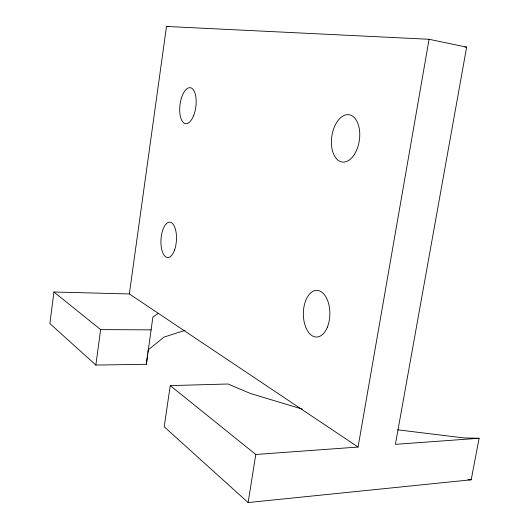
<?xml version="1.0" encoding="UTF-8"?>
<svg xmlns="http://www.w3.org/2000/svg" width="529" height="529" viewBox="0 0 529 529"><rect width="100%" height="100%" fill="white"/><g stroke="black" fill="none" stroke-linecap="round" stroke-linejoin="round"><path stroke-width="0.79" d="M302.178 409.069L250.587 393.543L227.973 384.001L170.245 385.621L164.215 426.797L248.108 502.55L471.194 479.777L479.122 438.263L395.401 444.34L466.644 47.141L429.079 39.285L358.06 447.051L129.34 293.945L53.932 292.015L49.878 323.556L95.842 365.056L146.361 364.289L152.868 317.155L158.297 313.327M146.361 364.289L147.684 353.901M147.889 352.301L148.193 349.907L164.069 337.092L185.163 330.294M95.842 365.056L100.642 329.607L53.932 292.015M129.34 293.945L166.496 26.45L429.079 39.285M248.108 502.55L255.791 454.477L170.245 385.621M255.791 454.477L358.06 447.051M100.642 329.607L151.268 329.858M468.033 479.763L471.194 479.777M479.122 438.263L464.078 437.939L397.696 429.826M464.998 47.048L466.644 47.141M166.496 26.45L168.096 26.748M327.372 327.167A23.342 13.258 -89.6 0 0 317.916 290.454A23.342 13.258 -89.6 0 0 304.519 323.477A23.342 13.258 -89.6 0 0 327.372 327.167M354.47 154.283A23.898 13.919 -81.8 0 0 350.701 115.163A23.898 13.919 -81.8 0 0 331.551 145.667A23.898 13.919 -81.8 0 0 354.47 154.283M193.561 115.752A18.125 7.981 -82.7 0 0 190.354 87.708A18.125 7.981 -82.7 0 0 179.906 113.55A18.125 7.981 -82.7 0 0 193.561 115.752M174.557 249.992A17.708 7.73 -86.5 0 0 170.265 222.24A17.708 7.73 -86.5 0 0 161.325 247.327A17.708 7.73 -86.5 0 0 174.557 249.992"/></g></svg>
